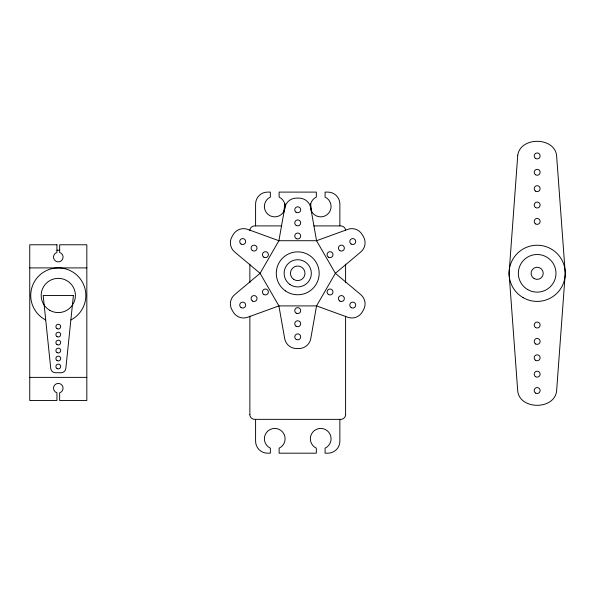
<?xml version="1.0" encoding="UTF-8"?>
<svg xmlns="http://www.w3.org/2000/svg" width="595" height="595" viewBox="0 0 595 595"><rect width="100%" height="100%" fill="white"/><g stroke="black" fill="none" stroke-linecap="round" stroke-linejoin="round"><path stroke-width="0.89" d="M283.763 212.43L284.871 203.438M281.554 225.907L254.742 225.907A4.842 4.842 0 0 0 249.826 230.696M313.907 225.907L340.712 225.907A4.842 4.842 0 0 1 345.628 230.696M56.927 250.197L59.656 250.197M29.75 267.906L86.833 267.906M29.75 377.379L86.833 377.379M310.583 203.438L311.691 212.43M345.598 264.128L345.598 282.707M345.598 316.138L345.598 414.581M339.871 225.907L339.871 204.07A11.974 11.974 0 0 0 327.897 192.103L325.093 192.103L325.093 197.101A10.368 10.368 0 0 1 328.849 212.928A10.368 10.368 0 0 1 312.583 212.928A10.368 10.368 0 0 1 316.332 197.101L316.332 192.103L279.122 192.103L279.122 197.101A10.368 10.368 0 0 1 282.87 212.928A10.368 10.368 0 0 1 266.612 212.928A10.368 10.368 0 0 1 270.361 197.101L270.361 192.103L267.557 192.103A11.974 11.974 0 0 0 255.59 204.07L255.59 225.907M339.871 419.371L339.871 441.207A11.974 11.974 0 0 1 327.897 453.182L325.093 453.182L325.093 448.176A10.368 10.368 0 0 0 328.849 432.349A10.368 10.368 0 0 0 312.583 432.349A10.368 10.368 0 0 0 316.332 448.176L316.332 453.182L279.122 453.182L279.122 448.176A10.368 10.368 0 0 0 282.87 432.349A10.368 10.368 0 0 0 266.612 432.349A10.368 10.368 0 0 0 270.361 448.176L270.361 453.182L267.557 453.182A11.974 11.974 0 0 1 255.59 441.207L255.59 419.371M249.863 264.128L249.863 282.707M249.863 316.138L249.863 414.581M45.636 319.946A27.556 27.556 0 0 1 36.905 278.081A27.556 27.556 0 0 1 79.671 278.081A27.556 27.556 0 0 1 70.946 319.946M249.826 414.589A4.842 4.842 0 0 0 254.742 419.341L340.712 419.371A4.842 4.842 0 0 0 345.628 414.589M517.747 155.288L509.075 273.313L517.747 391.346C520.238 409.962 554.086 409.962 556.578 391.346L565.25 273.313L556.578 155.288C554.086 136.672 520.238 136.672 517.747 155.288M73.408 295.462L65.829 368.454A4.79 4.79 0 0 1 61.069 372.745L55.514 372.745A4.79 4.79 0 0 1 50.753 368.454L43.175 295.462L73.408 295.462M284.693 207.99L278.906 240.722L260.089 273.313L234.631 294.689A11.974 11.974 0 0 0 231.961 309.846L233.21 312.011A11.974 11.974 0 0 0 247.669 317.269L278.906 305.912L316.547 305.912L347.785 317.269A11.974 11.974 0 0 0 362.243 312.011L363.493 309.846A11.974 11.974 0 0 0 360.823 294.689L335.364 273.313L316.547 240.722L310.769 207.99A11.974 11.974 0 0 0 298.98 198.098L296.481 198.098A11.974 11.974 0 0 0 284.693 207.99M316.547 305.912L310.769 338.644A11.974 11.974 0 0 1 298.98 348.536L296.481 348.536A11.974 11.974 0 0 1 284.693 338.644L278.906 305.912L260.089 273.313L234.631 251.945A11.974 11.974 0 0 1 231.961 236.788L233.21 234.623A11.974 11.974 0 0 1 247.669 229.365L278.906 240.722L316.547 240.722L347.785 229.365A11.974 11.974 0 0 1 362.243 234.623L363.493 236.788A11.974 11.974 0 0 1 360.823 251.945L335.364 273.313L316.547 305.912M56.934 244.776L29.75 244.776L29.75 400.502L56.934 400.502L56.934 392.789A4.79 4.79 0 0 1 54.39 385.419A4.79 4.79 0 0 1 62.192 385.419A4.79 4.79 0 0 1 59.649 392.789L59.649 400.502L86.833 400.502L86.833 244.776L59.649 244.776L59.649 252.488A4.79 4.79 0 0 1 62.192 259.866A4.79 4.79 0 0 1 54.39 259.866A4.79 4.79 0 0 1 56.934 252.488L56.934 244.776M49.735 310.293A17.121 17.121 0 0 0 75.409 295.462A17.121 17.121 0 0 0 49.735 280.639A17.121 17.121 0 0 0 49.735 310.293M57.09 328.7A2.395 2.395 0 0 0 60.683 326.633A2.395 2.395 0 0 0 57.09 324.558A2.395 2.395 0 0 0 57.09 328.7M57.09 336.681A2.395 2.395 0 0 0 60.683 334.606A2.395 2.395 0 0 0 57.09 332.538A2.395 2.395 0 0 0 57.09 336.681M57.09 344.661A2.395 2.395 0 0 0 60.683 342.586A2.395 2.395 0 0 0 57.09 340.511A2.395 2.395 0 0 0 57.09 344.661M57.09 352.642A2.395 2.395 0 0 0 60.683 350.567A2.395 2.395 0 0 0 57.09 348.492A2.395 2.395 0 0 0 57.09 352.642M57.09 360.615A2.395 2.395 0 0 0 60.683 358.54A2.395 2.395 0 0 0 57.09 356.472A2.395 2.395 0 0 0 57.09 360.615M57.09 368.595A2.395 2.395 0 0 0 60.683 366.52A2.395 2.395 0 0 0 57.09 364.445A2.395 2.395 0 0 0 57.09 368.595M285.377 290.858A21.457 21.457 0 0 0 319.091 275.247A21.457 21.457 0 0 0 288.716 253.849A21.457 21.457 0 0 0 285.377 290.858M289.899 284.44A13.603 13.603 0 0 0 311.274 274.54A13.603 13.603 0 0 0 292.011 260.974A13.603 13.603 0 0 0 289.899 284.44M293.536 279.271A7.281 7.281 0 0 0 304.975 273.968A7.281 7.281 0 0 0 294.666 266.709A7.281 7.281 0 0 0 293.536 279.271M351.139 244.032A2.968 2.968 0 0 0 355.728 241.711A2.968 2.968 0 0 0 351.422 238.893A2.968 2.968 0 0 0 351.139 244.032M339.775 250.592A2.968 2.968 0 0 0 344.364 248.271A2.968 2.968 0 0 0 340.057 245.452A2.968 2.968 0 0 0 339.775 250.592M328.41 257.152A2.968 2.968 0 0 0 332.999 254.831A2.968 2.968 0 0 0 328.693 252.012A2.968 2.968 0 0 0 328.41 257.152M351.162 307.593A2.968 2.968 0 0 0 355.728 305.228A2.968 2.968 0 0 0 351.4 302.453A2.968 2.968 0 0 0 351.162 307.593M339.797 301.033A2.968 2.968 0 0 0 344.364 298.668A2.968 2.968 0 0 0 340.035 295.894A2.968 2.968 0 0 0 339.797 301.033M328.433 294.466A2.968 2.968 0 0 0 332.999 292.108A2.968 2.968 0 0 0 328.671 289.334A2.968 2.968 0 0 0 328.433 294.466M296.243 339.433A2.968 2.968 0 0 0 300.698 336.867A2.968 2.968 0 0 0 296.243 334.293A2.968 2.968 0 0 0 296.243 339.433M296.02 326.172A2.968 2.968 0 0 0 300.683 324.007A2.968 2.968 0 0 0 296.481 321.047A2.968 2.968 0 0 0 296.02 326.172M296.243 313.193A2.968 2.968 0 0 0 300.698 310.62A2.968 2.968 0 0 0 296.243 308.046A2.968 2.968 0 0 0 296.243 313.193M241.072 307.578A2.968 2.968 0 0 0 245.661 305.257A2.968 2.968 0 0 0 241.354 302.438A2.968 2.968 0 0 0 241.072 307.578M252.436 301.018A2.968 2.968 0 0 0 257.025 298.697A2.968 2.968 0 0 0 252.719 295.879A2.968 2.968 0 0 0 252.436 301.018M263.793 294.451A2.968 2.968 0 0 0 268.382 292.13A2.968 2.968 0 0 0 264.083 289.319A2.968 2.968 0 0 0 263.793 294.451M241.094 244.047A2.968 2.968 0 0 0 245.661 241.682A2.968 2.968 0 0 0 241.332 238.907A2.968 2.968 0 0 0 241.094 244.047M252.459 250.607A2.968 2.968 0 0 0 257.025 248.241A2.968 2.968 0 0 0 252.697 245.467A2.968 2.968 0 0 0 252.459 250.607M263.816 257.166A2.968 2.968 0 0 0 268.39 254.801A2.968 2.968 0 0 0 264.061 252.027A2.968 2.968 0 0 0 263.816 257.166M296.243 238.588A2.968 2.968 0 0 0 300.698 236.014A2.968 2.968 0 0 0 296.243 233.441A2.968 2.968 0 0 0 296.243 238.588M296.243 225.46A2.968 2.968 0 0 0 300.698 222.894A2.968 2.968 0 0 0 296.243 220.321A2.968 2.968 0 0 0 296.243 225.46M296.02 212.199A2.968 2.968 0 0 0 300.683 210.035A2.968 2.968 0 0 0 296.481 207.075A2.968 2.968 0 0 0 296.02 212.199M523.124 297.641A28.084 28.084 0 0 0 565.25 273.313A28.084 28.084 0 0 0 523.124 248.993A28.084 28.084 0 0 0 523.124 297.641M534.124 278.586A6.084 6.084 0 0 0 543.242 273.313A6.084 6.084 0 0 0 534.124 268.048A6.084 6.084 0 0 0 534.124 278.586M527.758 289.616A18.817 18.817 0 0 0 555.983 273.313A18.817 18.817 0 0 0 527.758 257.018A18.817 18.817 0 0 0 527.758 289.616M535.455 223.839A2.968 2.968 0 0 0 540.119 221.682A2.968 2.968 0 0 0 535.916 218.722A2.968 2.968 0 0 0 535.455 223.839M535.455 207.462A2.968 2.968 0 0 0 540.119 205.305A2.968 2.968 0 0 0 535.916 202.345A2.968 2.968 0 0 0 535.455 207.462M535.455 191.084A2.968 2.968 0 0 0 540.119 188.927A2.968 2.968 0 0 0 535.916 185.967A2.968 2.968 0 0 0 535.455 191.084M535.455 158.329A2.968 2.968 0 0 0 540.119 156.173A2.968 2.968 0 0 0 535.916 153.213A2.968 2.968 0 0 0 535.455 158.329M535.455 174.707A2.968 2.968 0 0 0 540.119 172.55A2.968 2.968 0 0 0 535.916 169.59A2.968 2.968 0 0 0 535.455 174.707M535.678 343.984A2.968 2.968 0 0 0 540.134 341.411A2.968 2.968 0 0 0 535.678 338.845A2.968 2.968 0 0 0 535.678 343.984M535.678 327.607A2.968 2.968 0 0 0 540.134 325.034A2.968 2.968 0 0 0 535.678 322.46A2.968 2.968 0 0 0 535.678 327.607M535.455 360.22A2.968 2.968 0 0 0 540.119 358.056A2.968 2.968 0 0 0 535.916 355.096A2.968 2.968 0 0 0 535.455 360.22M535.455 376.598A2.968 2.968 0 0 0 540.119 374.434A2.968 2.968 0 0 0 535.916 371.473A2.968 2.968 0 0 0 535.455 376.598M535.678 393.116A2.968 2.968 0 0 0 540.134 390.543A2.968 2.968 0 0 0 535.678 387.977A2.968 2.968 0 0 0 535.678 393.116"/></g></svg>
